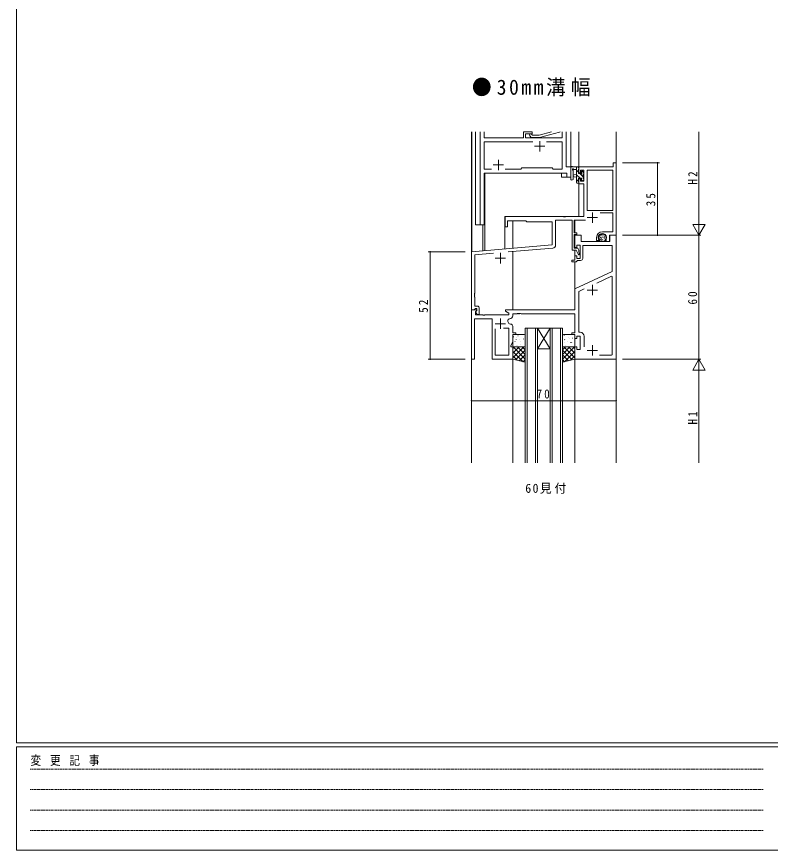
# Model space of a CAD drawing. Units: millimetres, scale not verified. Extents: x -567 to 567, y -403 to 403.
# Drawn here: x -562.7 to -198.2, y -403 to 0 of the extents above; entities that cross this region are included whole.
import ezdxf

# ---------------------------------------------------------------- set-up
doc = ezdxf.new("R2010")
doc.units = ezdxf.units.MM
doc.header["$LTSCALE"] = 2
doc.linetypes.add('USER1', pattern=[0.375, 0.25, -0.125])
for name, color, linetype, lineweight in [('0-1_YKK_ZWAK', 7, 'Continuous', 18), ('0-3_YKK_11', 7, 'Continuous', 18), ('0-4_YKK_12', 2, 'Continuous', 18), ('0-5_YKK_13', 4, 'Continuous', 18), ('0-6_YKK_D', 6, 'Continuous', 18)]:
    doc.layers.add(name, color=color, linetype=linetype, lineweight=lineweight)
doc.layers.add('0-2_USER1', color=7, linetype='Continuous')
doc.styles.add('ＭＳ ゴシック', font='')
doc.styles.get('ＭＳ ゴシック').set_extended_font_data('MS Gothic')

msp = doc.modelspace()

# ---------------------------------------------------------------- linework, layer by layer
at = {"layer": '0-1_YKK_ZWAK'}
for p, q in [((-562.726, -351), (-562.726, 399)), ((537.274, -351), (-562.726, -351)), ((-562.726, -403), (-562.726, -353)), ((483.274, -353), (-562.726, -353)), ((-562.726, -403), (483.274, -403))]:
    msp.add_line(p, q, dxfattribs=at)
at = {"layer": '0-1_YKK_ZWAK', "linetype": 'USER1'}
for p, q in [((-556.157, -363.732), (-201.596, -363.732)), ((-556.157, -373.63), (-201.596, -373.63)), ((-556.157, -383.528), (-201.596, -383.528)), ((-556.157, -393.426), (-201.596, -393.426))]:
    msp.add_line(p, q, dxfattribs=at)
at = {"layer": '0-3_YKK_11'}
for p, q in [((-338.526, -100.643), (-338.526, -55.642)), ((-336.596, -55.642), (-336.596, -58.643)), ((-317.626, -55.643), (-313.426, -55.643)), ((-317.626, -58.643), (-317.626, -55.643)), ((-313.426, -55.643), (-313.426, -56.643)), ((-309.987, -57.243), (-304.013, -55.642)), ((-300.097, -55.835), (-309.829, -58.443)), ((-299.819, -55.642), (-300.097, -55.835)), ((-298.856, -58.643), (-298.856, -55.642)), ((-296.926, -55.642), (-296.926, -72.643)), ((-336.596, -58.643), (-317.626, -58.643)), ((-316.626, -56.643), (-316.626, -58.643)), ((-313.426, -56.643), (-316.626, -56.643)), ((-316.626, -58.643), (-298.856, -58.643)), ((-313.775, -58.443), (-314.55, -57.667)), ((-309.829, -58.443), (-313.775, -58.443)), ((-313.702, -56.818), (-313.277, -57.243)), ((-313.277, -57.243), (-309.987, -57.243)), ((-309.726, -60.143), (-309.726, -65.143)), ((-336.596, -60.573), (-336.596, -73.713)), ((-313.076, -60.573), (-336.596, -60.573)), ((-312.226, -62.643), (-307.226, -62.643)), ((-298.856, -60.573), (-306.376, -60.573)), ((-298.856, -73.713), (-298.856, -60.573)), ((-332.226, -71.643), (-327.226, -71.643)), ((-329.726, -69.143), (-329.726, -74.143)), ((-274.126, -70.642), (-274.126, -72.642)), ((-272.726, -70.642), (-274.126, -70.642)), ((-272.726, -105.642), (-272.726, -70.642)), ((-336.596, -73.713), (-333.076, -73.713)), ((-336.596, -75.643), (-336.596, -100.643)), ((-296.656, -75.643), (-336.596, -75.643)), ((-326.376, -73.713), (-318.896, -73.713)), ((-318.896, -73.713), (-318.326, -73.143)), ((-318.326, -73.143), (-303.726, -73.143)), ((-303.726, -73.143), (-303.156, -73.713)), ((-303.156, -73.713), (-298.856, -73.713)), ((-296.926, -72.643), (-294.726, -72.643)), ((-296.656, -77.643), (-296.656, -75.643)), ((-294.726, -72.643), (-294.726, -77.643)), ((-290.726, -72.642), (-290.726, -75.442)), ((-274.126, -72.642), (-290.726, -72.642)), ((-290.726, -75.442), (-289.926, -75.442)), ((-289.926, -74.272), (-288.426, -74.272)), ((-289.926, -75.442), (-289.926, -74.272)), ((-288.426, -74.272), (-288.426, -79.542)), ((-286.796, -74.272), (-286.796, -93.642)), ((-274.356, -74.272), (-286.796, -74.272)), ((-286.796, -74.272), (-286.796, -93.642)), ((-274.356, -93.642), (-274.356, -74.272)), ((-294.726, -77.643), (-296.656, -77.643)), ((-290.726, -78.442), (-290.726, -80.742)), ((-289.926, -78.442), (-290.726, -78.442)), ((-289.926, -79.542), (-289.926, -78.442)), ((-288.426, -79.542), (-289.926, -79.542)), ((-290.726, -80.742), (-288.426, -80.742)), ((-288.426, -80.742), (-288.426, -96.642)), ((-326.426, -96.642), (-326.426, -101.642)), ((-298.184, -96.642), (-326.426, -96.642)), ((-298.001, -96.762), (-298.184, -96.642)), ((-297.268, -96.642), (-297.451, -96.762)), ((-288.426, -96.642), (-297.268, -96.642)), ((-286.796, -93.642), (-274.356, -93.642)), ((-284.226, -94.642), (-284.226, -99.642)), ((-280.518, -94.842), (-274.356, -94.842)), ((-274.356, -94.842), (-274.356, -103.942)), ((-336.596, -100.643), (-338.526, -100.643)), ((-325.226, -98.642), (-316.426, -98.642)), ((-325.226, -101.642), (-325.226, -98.642)), ((-316.426, -98.642), (-315.926, -99.142)), ((-315.926, -99.142), (-303.726, -99.142)), ((-303.726, -99.142), (-303.726, -110.23)), ((-302.026, -98.342), (-294.026, -98.342)), ((-302.026, -110.343), (-302.026, -98.342)), ((-297.451, -96.762), (-298.001, -96.762)), ((-294.026, -98.342), (-294.026, -112.842)), ((-293.026, -98.342), (-287.512, -98.342)), ((-293.026, -104.542), (-293.026, -98.342)), ((-286.726, -97.142), (-281.726, -97.142)), ((-326.426, -101.642), (-325.226, -101.642)), ((-291.726, -104.542), (-293.026, -104.542)), ((-291.726, -105.342), (-291.726, -104.542)), ((-274.356, -103.942), (-279.426, -103.942)), ((-293.026, -105.342), (-291.726, -105.342)), ((-293.026, -111.842), (-293.026, -105.342)), ((-292.726, -105.642), (-292.726, -111.642)), ((-289.726, -105.642), (-292.726, -105.642)), ((-289.726, -108.642), (-289.726, -105.642)), ((-275.726, -108.642), (-289.726, -108.642)), ((-282.226, -106.742), (-282.226, -108.242)), ((-282.226, -108.242), (-280.95, -108.242)), ((-281.226, -107.003), (-281.226, -106.742)), ((-280.95, -108.242), (-280.79, -107.854)), ((-280.79, -107.854), (-280.933, -107.711)), ((-277.626, -106.742), (-277.626, -108.642)), ((-277.626, -108.642), (-275.926, -108.642)), ((-275.926, -105.642), (-272.726, -105.642)), ((-275.926, -108.642), (-275.926, -105.642)), ((-275.726, -105.642), (-275.726, -108.642)), ((-272.726, -105.642), (-275.726, -105.642)), ((-272.726, -165.642), (-272.726, -105.642)), ((-303.726, -110.23), (-342.726, -113.642)), ((-324.975, -113.725), (-303.395, -111.837)), ((-291.284, -111.842), (-293.026, -111.842)), ((-292.726, -111.642), (-291.726, -111.642)), ((-291.726, -110.442), (-290.126, -110.442)), ((-291.726, -111.642), (-291.726, -110.442)), ((-290.818, -112.842), (-291.284, -111.842)), ((-290.126, -110.442), (-290.126, -116.842)), ((-288.926, -110.642), (-274.656, -110.642)), ((-288.926, -116.842), (-288.926, -110.642)), ((-274.656, -110.642), (-274.656, -123.216)), ((-342.726, -113.642), (-342.726, -141.642)), ((-341.096, -115.135), (-332.129, -114.351)), ((-341.096, -133.684), (-341.096, -115.135)), ((-331.226, -116.742), (-326.226, -116.742)), ((-328.726, -114.242), (-328.726, -119.242)), ((-294.026, -112.842), (-292.073, -112.842)), ((-292.726, -115.642), (-292.726, -117.642)), ((-291.726, -115.642), (-292.726, -115.642)), ((-292.073, -112.842), (-290.993, -115.157)), ((-291.726, -116.842), (-291.726, -115.642)), ((-290.126, -116.842), (-291.726, -116.842)), ((-290.993, -115.157), (-290.624, -115.059)), ((-290.624, -115.059), (-290.818, -112.842)), ((-294.226, -117.642), (-294.226, -118.442)), ((-292.726, -117.642), (-294.226, -117.642)), ((-294.226, -118.442), (-292.026, -118.442)), ((-292.026, -118.442), (-291.726, -118.142)), ((-291.726, -118.142), (-291.426, -117.842)), ((-291.426, -117.842), (-289.926, -117.842)), ((-274.656, -123.216), (-292.726, -131.642)), ((-274.934, -125.475), (-282.103, -128.818)), ((-274.656, -125.652), (-274.934, -125.475)), ((-274.656, -163.412), (-274.656, -125.652)), ((-274.656, -163.412), (-274.656, -125.652)), ((-292.726, -131.642), (-292.726, -141.642)), ((-288.137, -131.631), (-290.796, -132.871)), ((-290.796, -132.871), (-290.796, -152.512)), ((-286.726, -132.142), (-281.726, -132.142)), ((-284.226, -129.642), (-284.226, -134.642)), ((-341.216, -133.867), (-341.096, -133.684)), ((-341.216, -134.417), (-341.216, -133.867)), ((-341.096, -134.6), (-341.216, -134.417)), ((-341.216, -134.867), (-341.096, -134.684)), ((-341.216, -135.417), (-341.216, -134.867)), ((-341.096, -135.6), (-341.216, -135.417)), ((-341.096, -134.684), (-341.096, -134.6)), ((-341.096, -139.942), (-341.096, -135.6)), ((-339.926, -139.942), (-341.096, -139.942)), ((-338.926, -143.942), (-338.926, -140.942)), ((-342.726, -141.642), (-341.396, -141.642)), ((-342.726, -141.642), (-342.726, -165.642)), ((-340.25, -141.642), (-342.726, -141.642)), ((-341.396, -141.642), (-341.096, -141.342)), ((-341.096, -141.342), (-340.896, -141.142)), ((-340.896, -141.142), (-340.126, -141.142)), ((-340.796, -142.736), (-340.09, -142.03)), ((-340.796, -144.142), (-340.796, -142.736)), ((-337.184, -144.142), (-340.796, -144.142)), ((-340.126, -142.042), (-340.726, -142.642)), ((-340.726, -142.642), (-339.975, -143.942)), ((-340.09, -142.03), (-340.25, -141.642)), ((-340.126, -141.142), (-340.126, -142.042)), ((-339.975, -143.942), (-338.926, -143.942)), ((-337.001, -144.262), (-337.184, -144.142)), ((-336.451, -144.262), (-337.001, -144.262)), ((-336.268, -144.142), (-336.451, -144.262)), ((-324.726, -144.142), (-336.268, -144.142)), ((-326.226, -141.642), (-326.226, -142.442)), ((-292.726, -141.642), (-326.226, -141.642)), ((-326.226, -142.442), (-324.726, -143.308)), ((-324.726, -143.308), (-324.726, -144.142)), ((-322.726, -143.642), (-320.684, -143.642)), ((-322.726, -144.572), (-322.726, -143.642)), ((-320.684, -143.642), (-320.501, -143.522)), ((-320.501, -143.522), (-319.951, -143.522)), ((-319.951, -143.522), (-319.768, -143.642)), ((-319.768, -143.642), (-319.684, -143.642)), ((-319.684, -143.642), (-319.501, -143.522)), ((-319.501, -143.522), (-318.951, -143.522)), ((-318.951, -143.522), (-318.768, -143.642)), ((-318.768, -143.642), (-292.726, -143.642)), ((-292.726, -143.642), (-292.726, -152.842)), ((-341.226, -146.072), (-332.726, -146.072)), ((-341.226, -165.642), (-341.226, -146.072)), ((-332.726, -146.072), (-332.726, -165.642)), ((-331.226, -148.442), (-326.226, -148.442)), ((-328.726, -145.942), (-328.726, -150.942)), ((-324.402, -146.072), (-324.226, -146.072)), ((-323.726, -148.612), (-323.915, -148.612)), ((-331.226, -150.842), (-331.226, -163.642)), ((-331.226, -150.842), (-331.226, -163.642)), ((-324.656, -150.542), (-327.176, -150.542)), ((-324.656, -156.569), (-324.656, -150.542)), ((-322.726, -152.842), (-322.726, -149.612)), ((-321.226, -152.842), (-322.726, -152.842)), ((-321.226, -153.642), (-321.226, -152.842)), ((-294.226, -152.842), (-294.226, -153.642)), ((-292.726, -152.842), (-294.226, -152.842)), ((-290.796, -152.512), (-290.196, -152.512)), ((-324.726, -156.72), (-324.656, -156.569)), ((-324.726, -161.142), (-324.726, -156.72)), ((-323.726, -159.142), (-322.726, -156.997)), ((-322.726, -153.642), (-321.226, -153.642)), ((-322.726, -156.997), (-322.726, -153.642)), ((-294.226, -153.642), (-292.726, -153.642)), ((-292.726, -153.642), (-292.726, -155.642)), ((-292.726, -155.642), (-291.726, -155.642)), ((-291.726, -154.442), (-290.126, -154.442)), ((-291.726, -155.642), (-291.726, -154.442)), ((-290.126, -154.442), (-290.126, -160.842)), ((-288.196, -154.512), (-288.196, -159.542)), ((-324.656, -161.292), (-324.726, -161.142)), ((-323.726, -159.642), (-323.726, -159.142)), ((-322.726, -159.642), (-323.726, -159.642)), ((-322.726, -165.642), (-322.726, -159.642)), ((-292.726, -159.642), (-292.726, -165.642)), ((-291.726, -159.642), (-292.726, -159.642)), ((-291.726, -160.842), (-291.726, -159.642)), ((-290.126, -160.842), (-291.726, -160.842)), ((-284.226, -158.842), (-284.226, -163.842)), ((-331.226, -163.642), (-324.656, -163.642)), ((-324.656, -163.642), (-324.656, -161.292)), ((-286.726, -161.342), (-281.726, -161.342)), ((-280.863, -163.712), (-274.956, -163.712)), ((-274.956, -163.712), (-274.656, -163.412)), ((-342.726, -165.642), (-341.226, -165.642)), ((-332.726, -165.642), (-322.726, -165.642)), ((-292.726, -165.642), (-272.726, -165.642))]:
    msp.add_line(p, q, dxfattribs=at)
for centre, radius, start, end in [((-314.126, -57.243), 0.6, 45, 225), ((-279.426, -106.742), 2.8, 90.00001, 179.99999), ((-279.426, -106.742), 1.8, 359.99999, 180.00001), ((-280.226, -107.003), 1, 179.99998, 224.99997), ((-303.526, -110.343), 1.5, 275, 0.00001), ((-289.926, -116.842), 1, 270.00001, 359.99999), ((-339.926, -140.942), 1, 0.00001, 89.99999), ((-324.226, -144.572), 1.5, 270.00001, 359.99999), ((-324.402, -146.872), 0.8, 89.99998, 199.95637), ((-328.726, -148.442), 3.8, 10.94087, 19.95636), ((-323.915, -147.512), 1.1, 190.94087, 269.99999), ((-323.726, -149.612), 1, 0.00001, 89.99999), ((-290.196, -154.512), 2, 0.00001, 89.99999)]:
    msp.add_arc(centre, radius, start, end, dxfattribs=at)
at = {"layer": '0-4_YKK_12'}
for p, q in [((-342.726, -215.642), (-342.726, -55.642)), ((-342.726, -215.642), (-342.726, -55.642)), ((-342.626, -113.693), (-342.626, -55.642)), ((-340.726, -100.643), (-340.726, -55.642)), ((-294.726, -77.643), (-294.726, -55.642)), ((-290.726, -72.643), (-290.726, -55.642)), ((-272.726, -215.642), (-272.726, -55.642)), ((-290.726, -70.5), (-290.726, -75.742)), ((-336.526, -75.643), (-299.226, -75.643)), ((-336.526, -100.643), (-336.526, -75.643)), ((-336.226, -113.073), (-336.226, -75.643)), ((-299.226, -75.643), (-299.226, -77.643)), ((-299.226, -77.643), (-294.726, -77.643)), ((-290.726, -78.142), (-290.726, -96.643)), ((-290.726, -96.643), (-326.626, -96.643)), ((-326.626, -112.233), (-326.626, -96.643)), ((-336.526, -100.643), (-340.726, -100.643)), ((-337.226, -113.161), (-337.226, -100.643)), ((-322.726, -111.892), (-322.726, -98.642)), ((-292.728, -104.542), (-292.728, -98.342)), ((-292.728, -111.842), (-292.728, -105.342)), ((-322.726, -141.642), (-322.726, -113.528)), ((-292.728, -117.342), (-292.728, -112.842)), ((-292.728, -141.642), (-292.728, -118.442)), ((-316.726, -150.642), (-310.726, -150.642)), ((-316.726, -215.642), (-316.726, -150.642)), ((-315.726, -150.642), (-315.726, -215.642)), ((-311.726, -215.642), (-311.726, -150.642)), ((-310.726, -150.642), (-304.726, -160.642)), ((-304.726, -150.642), (-310.726, -160.642)), ((-304.726, -150.642), (-310.726, -150.642)), ((-310.726, -150.642), (-310.726, -215.642)), ((-304.726, -150.642), (-298.726, -150.642)), ((-304.726, -215.642), (-304.726, -150.642)), ((-303.726, -150.642), (-303.726, -215.642)), ((-299.726, -215.642), (-299.726, -150.642)), ((-298.726, -150.642), (-298.726, -215.642)), ((-304.726, -160.642), (-310.726, -160.642)), ((-322.724, -215.642), (-322.724, -165.642)), ((-292.726, -215.642), (-292.726, -165.642))]:
    msp.add_line(p, q, dxfattribs=at)
at = {"layer": '0-5_YKK_13'}
for p, q in [((-294.726, -78.37), (-294.726, -73.208)), ((-291.026, -72.642), (-293.706, -72.642)), ((-293.526, -78.37), (-293.523, -74.409)), ((-293.106, -73.842), (-291.926, -73.842)), ((-291.926, -76.342), (-293.07, -76.444)), ((-291.926, -72.642), (-291.926, -80.242)), ((-290.926, -75.196), (-291.926, -74.196)), ((-290.225, -78.142), (-291.926, -76.441)), ((-290.726, -73.151), (-291.235, -72.642)), ((-290.926, -75.742), (-290.926, -73.742)), ((-289.987, -75.742), (-290.926, -75.742)), ((-290.726, -73.542), (-290.726, -72.942)), ((-288.626, -77.496), (-290.38, -75.742)), ((-289.526, -74.942), (-289.526, -75.281)), ((-288.426, -75.451), (-289.235, -74.642)), ((-288.514, -75.23), (-289.014, -74.73)), ((-288.626, -78.342), (-288.626, -76.242)), ((-288.426, -76.042), (-288.426, -75.442)), ((-291.926, -77.542), (-293.07, -77.44)), ((-290.726, -79.886), (-291.926, -78.686)), ((-291.626, -80.542), (-291.026, -80.542)), ((-290.926, -78.142), (-289.526, -78.142)), ((-290.926, -79.442), (-290.926, -78.142)), ((-290.726, -80.242), (-290.726, -79.642)), ((-289.526, -78.142), (-289.526, -79.042)), ((-289.025, -79.342), (-289.526, -78.841)), ((-289.226, -79.342), (-288.726, -79.342)), ((-288.426, -79.042), (-288.426, -78.542)), ((-281.15, -106.379), (-281.15, -106.579)), ((-280.989, -107.138), (-280.989, -107.338)), ((-280.598, -106.057), (-280.598, -106.257)), ((-280.529, -106.655), (-280.529, -106.855)), ((-280.483, -107.759), (-280.483, -107.959)), ((-280.345, -105.505), (-280.345, -105.705)), ((-280.046, -107.621), (-280.046, -107.821)), ((-280, -106.517), (-280, -106.717)), ((-279.954, -107.115), (-279.954, -107.315)), ((-279.885, -105.183), (-279.885, -105.383)), ((-279.885, -108.196), (-279.885, -108.396)), ((-279.724, -105.804), (-279.724, -106.004)), ((-279.471, -106.402), (-279.471, -106.602)), ((-279.333, -108.38), (-279.333, -108.58)), ((-279.31, -107.506), (-279.31, -107.706)), ((-279.264, -105.298), (-279.264, -105.498)), ((-279.103, -106.747), (-279.103, -106.947)), ((-279.011, -105.942), (-279.011, -106.142)), ((-278.62, -108.15), (-278.62, -108.35)), ((-278.528, -105.482), (-278.528, -105.682)), ((-278.482, -107.345), (-278.482, -107.545)), ((-278.436, -106.793), (-278.436, -106.993)), ((-278.39, -106.218), (-278.39, -106.418)), ((-277.976, -107.621), (-277.976, -107.821)), ((-277.769, -106.954), (-277.769, -107.154)), ((-277.7, -106.241), (-277.7, -106.441)), ((-322.726, -154.143), (-322.726, -159.143)), ((-322.541, -156.97), (-322.534, -156.978)), ((-322.328, -154.771), (-322.284, -154.795)), ((-317.228, -153.643), (-322.226, -153.643)), ((-321.685, -156.963), (-321.641, -156.987)), ((-321.128, -155.977), (-321.081, -156.065)), ((-320.722, -154.987), (-320.715, -154.995)), ((-320.251, -154.339), (-320.207, -154.363)), ((-319.66, -156.229), (-319.616, -156.253)), ((-318.78, -157.155), (-318.773, -157.163)), ((-317.583, -155.796), (-317.539, -155.82)), ((-316.728, -159.143), (-316.728, -154.143)), ((-298.726, -154.142), (-298.726, -159.142)), ((-298.525, -156.397), (-298.481, -156.373)), ((-293.226, -153.642), (-298.226, -153.642)), ((-297.882, -154.206), (-297.838, -154.182)), ((-297.69, -156.15), (-297.643, -156.062)), ((-296.448, -156.83), (-296.404, -156.806)), ((-295.857, -154.94), (-295.813, -154.916)), ((-295.543, -155.36), (-295.537, -155.352)), ((-293.781, -155.372), (-293.737, -155.348)), ((-292.726, -159.142), (-292.726, -154.142)), ((-322.726, -159.643), (-316.728, -159.643)), ((-322.726, -165.643), (-322.726, -159.643)), ((-322.726, -164.977), (-317.392, -159.643)), ((-322.726, -162.732), (-319.637, -159.643)), ((-322.726, -160.487), (-321.882, -159.643)), ((-316.728, -165.543), (-322.628, -159.643)), ((-322.226, -159.643), (-317.228, -159.643)), ((-321.093, -158.853), (-321.049, -158.877)), ((-320.566, -159.175), (-320.559, -159.182)), ((-316.728, -163.298), (-320.383, -159.643)), ((-319.017, -158.42), (-318.973, -158.444)), ((-316.728, -161.053), (-318.138, -159.643)), ((-316.992, -157.686), (-316.948, -157.71)), ((-316.728, -159.643), (-316.728, -167.034)), ((-298.726, -159.642), (-298.726, -167.033)), ((-292.726, -159.642), (-298.726, -159.642)), ((-298.726, -165.544), (-292.824, -159.642)), ((-298.726, -163.299), (-295.069, -159.642)), ((-298.726, -161.054), (-297.314, -159.642)), ((-298.226, -159.642), (-293.226, -159.642)), ((-292.726, -164.976), (-298.06, -159.642)), ((-297.518, -157.564), (-297.512, -157.557)), ((-297.091, -159.021), (-297.048, -158.997)), ((-292.726, -162.731), (-295.815, -159.642)), ((-295.699, -159.547), (-295.692, -159.54)), ((-295.015, -159.454), (-294.971, -159.43)), ((-294.8, -157.675), (-294.754, -157.586)), ((-294.424, -157.564), (-294.38, -157.54)), ((-293.757, -157.38), (-293.751, -157.372)), ((-292.726, -160.486), (-293.57, -159.642)), ((-292.726, -165.642), (-292.726, -159.642)), ((-317.71, -166.806), (-322.726, -161.79)), ((-320.633, -166.128), (-322.726, -164.035)), ((-321.444, -165.94), (-316.728, -161.224)), ((-319.621, -166.363), (-316.728, -163.469)), ((-294.008, -165.939), (-298.726, -161.221)), ((-295.831, -166.362), (-298.726, -163.466)), ((-297.742, -166.805), (-292.726, -161.789)), ((-294.819, -166.127), (-292.726, -164.034)), ((-316.728, -167.034), (-322.726, -165.643)), ((-317.799, -166.785), (-316.728, -165.714)), ((-298.726, -167.033), (-292.726, -165.642)), ((-297.653, -166.784), (-298.726, -165.711))]:
    msp.add_line(p, q, dxfattribs=at)
msp.add_circle((-279.426, -106.741), 2, dxfattribs=at)
for centre, radius, start, end in [((-294.226, -72.642), 0.3, 30, 190.52878), ((-293.706, -72.342), 0.3, 210, 270), ((-294.426, -73.208), 0.3, 130.52878, 180), ((-294.816, -72.752), 0.3, 310.52878, 10.52878), ((-293.626, -73.842), 0.3, 30, 250.81024), ((-293.823, -74.409), 0.3, 359.95977, 70.81024), ((-293.026, -76.942), 0.5, 95.09207, 264.90793), ((-293.106, -73.542), 0.3, 210, 270), ((-291.026, -72.942), 0.3, 0, 90), ((-290.926, -73.542), 0.2, 270, 0), ((-289.987, -76.042), 0.3, 33.05573, 90), ((-289.526, -75.742), 0.25, 213.05573, 56.94427), ((-289.226, -74.942), 0.3, 45, 180), ((-289.226, -75.281), 0.3, 180, 236.94427), ((-288.626, -76.042), 0.2, 270, 0), ((-288.726, -75.442), 0.3, 0, 45), ((-294.126, -78.369), 0.6, 179.95977, 359.95977), ((-291.626, -80.242), 0.3, 180, 270), ((-291.026, -80.242), 0.3, 270, 0), ((-290.926, -79.642), 0.2, 0, 90), ((-289.226, -79.042), 0.3, 180, 270), ((-288.726, -79.042), 0.3, 270, 0), ((-288.626, -78.542), 0.2, 0, 90), ((-322.226, -154.143), 0.5, 90, 180), ((-317.228, -154.143), 0.5, 360, 90), ((-298.226, -154.142), 0.5, 90, 180), ((-293.226, -154.142), 0.5, 0, 90), ((-322.226, -159.143), 0.5, 180, 270), ((-317.228, -159.143), 0.5, 270, 0), ((-298.226, -159.142), 0.5, 180, 270), ((-293.226, -159.142), 0.5, 270, 0)]:
    msp.add_arc(centre, radius, start, end, dxfattribs=at)
at = {"layer": '0-6_YKK_D'}
for p, q in [((-232.726, -55.642), (-232.726, -99.642)), ((-269.726, -70.642), (-251.726, -70.642)), ((-252.726, -105.642), (-252.726, -70.642)), ((-232.726, -105.642), (-232.726, -95.25)), ((-229.726, -100.446), (-235.726, -100.446)), ((-232.726, -105.642), (-235.726, -100.446)), ((-232.726, -105.642), (-229.726, -100.446)), ((-269.726, -105.642), (-251.726, -105.642)), ((-269.726, -105.642), (-231.726, -105.642)), ((-269.726, -105.642), (-231.726, -105.642)), ((-232.726, -105.642), (-232.726, -165.642)), ((-345.726, -113.642), (-363.726, -113.642)), ((-362.726, -165.641), (-362.726, -113.642)), ((-345.726, -165.641), (-363.726, -165.641)), ((-272.726, -167.642), (-272.726, -186.642)), ((-269.726, -165.642), (-231.726, -165.642)), ((-269.726, -165.642), (-231.726, -165.642)), ((-232.726, -165.642), (-235.726, -170.838)), ((-232.726, -165.642), (-232.726, -176.034)), ((-232.726, -165.642), (-229.726, -170.838)), ((-235.726, -170.838), (-229.726, -170.838)), ((-232.726, -171.642), (-232.726, -215.642)), ((-272.726, -185.642), (-342.726, -185.642))]:
    msp.add_line(p, q, dxfattribs=at)
for centre, start, end in [((-252.726, -70.642), 90, 270), ((-252.726, -70.642), 270, 90), ((-252.726, -105.642), 90, 270), ((-252.726, -105.642), 270, 90), ((-362.726, -113.642), 90, 270), ((-362.726, -113.642), 270, 90), ((-362.726, -165.641), 90, 270), ((-362.726, -165.641), 270, 90), ((-342.726, -185.642), 0, 180), ((-342.726, -185.642), 180, 0), ((-272.726, -185.642), 0, 180), ((-272.726, -185.642), 180, 0)]:
    msp.add_arc(centre, 0.106, start, end, dxfattribs=at)

# ---------------------------------------------------------------- texts
at = {"layer": '0-1_YKK_ZWAK', "insert": (-555.991, -362.209), "char_height": 4.399, "attachment_point": 7, "style": 'ＭＳ ゴシック'}
msp.add_mtext('\\T1.23;\\W0.85;変\\~更\\~記\\~事', dxfattribs=at)
at = {"layer": '0-2_USER1', "attachment_point": 7, "style": 'ＭＳ ゴシック'}
for s, insert, char_height in [('\\T1.26;\\W0.95;●30mm溝幅', (-342.494, -38.538), 7.331), ('\\T1.24;\\W0.95;60見付', (-316.686, -230.655), 4.399)]:
    msp.add_mtext(s, dxfattribs=dict(at, insert=insert, char_height=char_height))
at = {"layer": '0-6_YKK_D', "color": 7, "char_height": 4.399, "attachment_point": 7, "rotation": 90, "style": 'ＭＳ ゴシック'}
for s, insert in [('\\T1.37;\\W0.9;H2', (-233.526, -81.162)), ('\\T1.37;\\W0.9;35', (-253.726, -91.662)), ('\\T1.37;\\W0.9;60', (-233.526, -139.162)), ('\\T1.37;\\W0.9;52', (-363.726, -143.162)), ('\\T1.37;\\W0.9;H1', (-233.526, -197.162))]:
    msp.add_mtext(s, dxfattribs=dict(at, insert=insert))
at = {"layer": '0-6_YKK_D', "color": 7, "insert": (-311.246, -184.642), "char_height": 4.399, "attachment_point": 7, "style": 'ＭＳ ゴシック'}
msp.add_mtext('\\T1.37;\\W0.9;70', dxfattribs=at)

doc.saveas('drawing.dxf')
